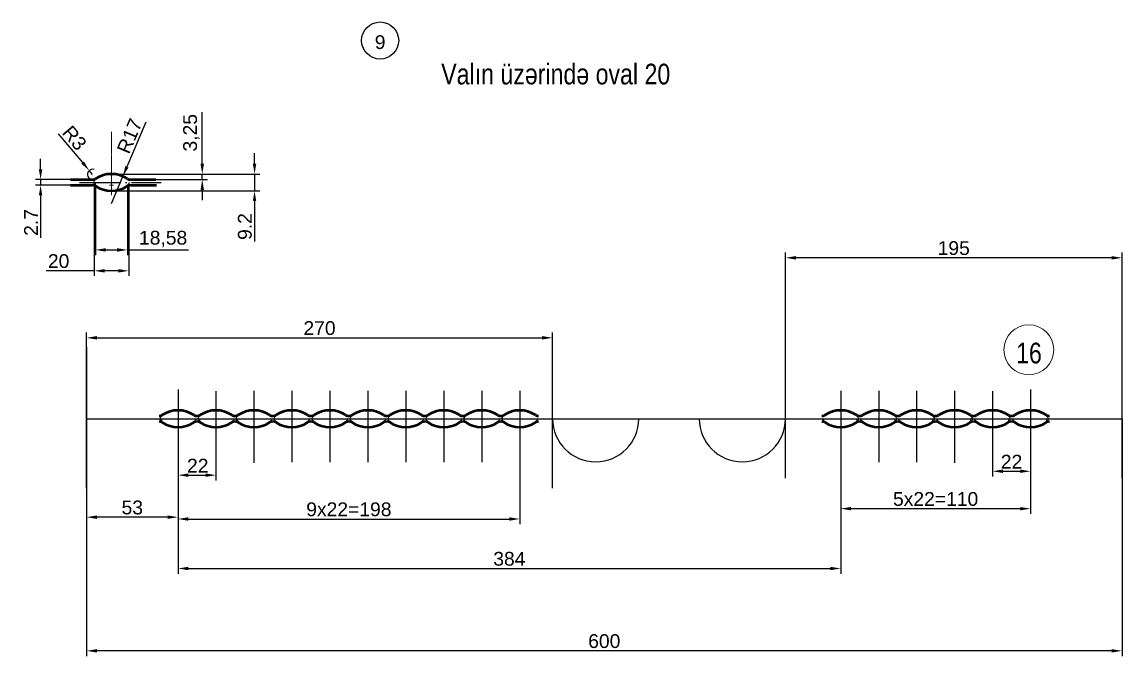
# Model space of a CAD drawing. Header units: millimetres. Extents: x 1526 to 31626, y -4643 to 9189.
# Drawn here: x 6462 to 7100, y -1292 to -925 of the extents above; entities that cross this region are included whole.
import ezdxf

# ---------------------------------------------------------------- set-up
doc = ezdxf.new("R2010")
doc.units = ezdxf.units.MM
doc.linetypes.add('ACAD_ISO04W100', pattern=[30, 24, -3, 0, -3])
for name, color, linetype, lineweight in [('контурная', 7, 'Continuous', 50), ('осевые', 1, 'ACAD_ISO04W100', 25), ('размерные', 7, 'Continuous', 25), ('тонкая', 7, 'Continuous', 20), ('тонкий', 7, 'Continuous', 20)]:
    doc.layers.add(name, color=color, linetype=linetype, lineweight=lineweight)
doc.layers.add('осевая', color=4, linetype='Continuous')
doc.styles.add('s3v4', font='arial.ttf', dxfattribs={"width": 0.8, "height": 12})
doc.styles.get("Standard").update_dxf_attribs({"font": 'arial.ttf'})
doc.dimstyles.new('s2v4', dxfattribs={"dimtxt": 8, "dimasz": 6, "dimexe": 3, "dimexo": 0, "dimgap": 1.5, "dimtad": 1, "dimtxsty": 'Standard', "dimcen": 2.5, "dimadec": 0, "dimazin": 0, "dimtfac": 1, "dimtmove": 0, "dimatfit": 3, "dimfxl": 1, "dimarcsym": 0})
doc.dimstyles.new('s2v4$0', dxfattribs={"dimtxt": 8, "dimasz": 6, "dimexe": 3, "dimexo": 0, "dimgap": 1.5, "dimtad": 1, "dimtxsty": 'Standard', "dimcen": 2.5, "dimadec": 0, "dimazin": 0, "dimtfac": 1, "dimtmove": 0, "dimatfit": 3, "dimfxl": 1, "dimarcsym": 0})

# ---------------------------------------------------------------- blocks, each defined once
blk = doc.blocks.new('*D924')
at = {"layer": 'Defpoints', "color": 0, "transparency": 16777216}
for p in [(6499.65, -1177.93), (6552.65, -1177.93), (6499.65, -1211.78)]:
    blk.add_point(p, dxfattribs=at)
at = {"layer": 'тонкая', "color": 0, "lineweight": -2, "transparency": 16777216}
for p, q in [((6499.65, -1177.93), (6499.65, -1214.78)), ((6552.65, -1177.93), (6552.65, -1214.78)), ((6546.65, -1211.78), (6505.65, -1211.78))]:
    blk.add_line(p, q, dxfattribs=at)
at = {"layer": 'тонкая', "color": 0, "transparency": 16777216}
for points in [[(6505.65, -1210.78), (6505.65, -1212.78), (6499.65, -1211.78)], [(6546.65, -1210.78), (6546.65, -1212.78), (6552.65, -1211.78)]]:
    blk.add_solid(points, dxfattribs=at)
at = {"layer": 'тонкая', "color": 0, "transparency": 16777216, "insert": (6526.15, -1206.19), "char_height": 8, "attachment_point": 5}
blk.add_mtext('53', dxfattribs=at)
blk = doc.blocks.new('*D925')
at = {"layer": 'Defpoints', "color": 0, "transparency": 16777216}
for p in [(6499.65, -1113.28), (7099.65, -1154.69), (6499.65, -1289.26)]:
    blk.add_point(p, dxfattribs=at)
at = {"layer": 'тонкая', "color": 0, "lineweight": -2, "transparency": 16777216}
for p, q in [((6499.65, -1113.28), (6499.65, -1292.26)), ((7099.65, -1154.69), (7099.65, -1292.26)), ((7093.65, -1289.26), (6505.65, -1289.26))]:
    blk.add_line(p, q, dxfattribs=at)
at = {"layer": 'тонкая', "color": 0, "transparency": 16777216}
for points in [[(6505.65, -1288.26), (6505.65, -1290.26), (6499.65, -1289.26)], [(7093.65, -1288.26), (7093.65, -1290.26), (7099.65, -1289.26)]]:
    blk.add_solid(points, dxfattribs=at)
at = {"layer": 'тонкая', "color": 0, "transparency": 16777216, "insert": (6799.65, -1283.68), "char_height": 8, "attachment_point": 5}
blk.add_mtext('600', dxfattribs=at)
blk = doc.blocks.new('*D919')
at = {"layer": 'Defpoints', "color": 0, "transparency": 16777216}
for p in [(6504.1, -1019.28), (6524.09, -1019.28), (6504.1, -1068.95)]:
    blk.add_point(p, dxfattribs=at)
at = {"layer": 'тонкий', "color": 0, "lineweight": -2, "transparency": 16777216}
for p, q in [((6504.1, -1019.28), (6504.1, -1071.95)), ((6524.09, -1019.28), (6524.09, -1071.95)), ((6504.1, -1068.95), (6476.18, -1068.95)), ((6518.09, -1068.95), (6510.1, -1068.95))]:
    blk.add_line(p, q, dxfattribs=at)
at = {"layer": 'тонкий', "color": 0, "transparency": 16777216}
for points in [[(6510.1, -1067.95), (6510.1, -1069.95), (6504.1, -1068.95)], [(6518.09, -1067.95), (6518.09, -1069.95), (6524.09, -1068.95)]]:
    blk.add_solid(points, dxfattribs=at)
at = {"layer": 'тонкий', "color": 0, "transparency": 16777216, "insert": (6483.47, -1063.36), "char_height": 8, "attachment_point": 5}
blk.add_mtext('20', dxfattribs=at)
blk = doc.blocks.new('*D926')
at = {"layer": 'Defpoints', "color": 0, "transparency": 16777216}
for p in [(6514.09, -1012.83), (6566.69, -1012.83), (6530.12, -1016.08)]:
    blk.add_point(p, dxfattribs=at)
at = {"layer": 'тонкий', "color": 0, "lineweight": -2, "transparency": 16777216}
for p, q in [((6566.69, -1006.83), (6566.69, -976.99)), ((6514.09, -1012.83), (6569.69, -1012.83)), ((6566.69, -1016.08), (6566.69, -1012.83)), ((6530.12, -1016.08), (6569.69, -1016.08)), ((6566.69, -1022.08), (6566.69, -1028.08))]:
    blk.add_line(p, q, dxfattribs=at)
at = {"layer": 'тонкий', "color": 0, "transparency": 16777216}
for points in [[(6565.69, -1006.83), (6567.69, -1006.83), (6566.69, -1012.83)], [(6565.69, -1022.08), (6567.69, -1022.08), (6566.69, -1016.08)]]:
    blk.add_solid(points, dxfattribs=at)
at = {"layer": 'тонкий', "color": 0, "transparency": 16777216, "insert": (6560.38, -988.91), "char_height": 8, "attachment_point": 5, "rotation": 90}
blk.add_mtext('3,25', dxfattribs=at)
blk = doc.blocks.new('*D927')
at = {"layer": 'Defpoints', "color": 0, "transparency": 16777216}
for p in [(6545.59, -1012.83), (6514.09, -1022.53), (6596.99, -1022.53)]:
    blk.add_point(p, dxfattribs=at)
at = {"layer": 'тонкий', "color": 0, "lineweight": -2, "transparency": 16777216}
for p, q in [((6596.99, -1006.83), (6596.99, -1000.83)), ((6545.59, -1012.83), (6599.99, -1012.83)), ((6596.99, -1012.83), (6596.99, -1022.53)), ((6514.09, -1022.53), (6599.99, -1022.53)), ((6596.99, -1028.53), (6596.99, -1052.01))]:
    blk.add_line(p, q, dxfattribs=at)
at = {"layer": 'тонкий', "color": 0, "transparency": 16777216}
for points in [[(6595.99, -1006.83), (6597.99, -1006.83), (6596.99, -1012.83)], [(6595.99, -1028.53), (6597.99, -1028.53), (6596.99, -1022.53)]]:
    blk.add_solid(points, dxfattribs=at)
at = {"layer": 'тонкий', "color": 0, "transparency": 16777216, "insert": (6591.41, -1043.27), "char_height": 8, "attachment_point": 5, "rotation": 90}
blk.add_mtext('9.2', dxfattribs=at)
blk = doc.blocks.new('*D928')
at = {"layer": 'Defpoints', "color": 0, "transparency": 16777216}
for p in [(6473.01, -1019.28), (6493.34, -1016.08), (6493.34, -1019.28)]:
    blk.add_point(p, dxfattribs=at)
at = {"layer": 'тонкий', "color": 0, "lineweight": -2, "transparency": 16777216}
for p, q in [((6473.01, -1010.08), (6473.01, -1004.08)), ((6493.34, -1016.08), (6470.01, -1016.08)), ((6493.34, -1019.28), (6470.01, -1019.28)), ((6473.01, -1016.08), (6473.01, -1019.28)), ((6473.01, -1025.28), (6473.01, -1049.76))]:
    blk.add_line(p, q, dxfattribs=at)
at = {"layer": 'тонкий', "color": 0, "transparency": 16777216}
for points in [[(6472.01, -1010.08), (6474.01, -1010.08), (6473.01, -1016.08)], [(6472.01, -1025.28), (6474.01, -1025.28), (6473.01, -1019.28)]]:
    blk.add_solid(points, dxfattribs=at)
at = {"layer": 'тонкий', "color": 0, "transparency": 16777216, "insert": (6467.49, -1040.91), "char_height": 8, "attachment_point": 5, "rotation": 90}
blk.add_mtext('2.7', dxfattribs=at)
blk = doc.blocks.new('*D929')
at = {"layer": 'Defpoints', "color": 0, "transparency": 16777216}
for p in [(6520.7, -1014.17), (6514.09, -1029.83)]:
    blk.add_point(p, dxfattribs=at)
at = {"layer": 'тонкий', "color": 0, "lineweight": -2, "transparency": 16777216}
for p, q in [((6533.97, -982.73), (6523.04, -1008.64)), ((6514.09, -1029.83), (6520.7, -1014.17))]:
    blk.add_line(p, q, dxfattribs=at)
at = {"layer": 'тонкий', "color": 0, "transparency": 16777216}
blk.add_solid([(6522.11, -1008.25), (6523.96, -1009.03), (6520.7, -1014.17)], dxfattribs=at)
at = {"layer": 'тонкий', "color": 0, "transparency": 16777216, "insert": (6524.58, -990.78), "char_height": 8, "attachment_point": 5, "rotation": 67.12267}
blk.add_mtext('R17', dxfattribs=at)
blk = doc.blocks.new('*D930')
at = {"layer": 'Defpoints', "color": 0, "transparency": 16777216}
for p in [(6501.23, -1010.79), (6503.17, -1013.08)]:
    blk.add_point(p, dxfattribs=at)
at = {"layer": 'тонкий', "color": 0, "lineweight": -2, "transparency": 16777216}
for p, q in [((6483.23, -989.47), (6497.36, -1006.2)), ((6503.17, -1013.08), (6501.23, -1010.79))]:
    blk.add_line(p, q, dxfattribs=at)
blk.add_arc((6503.17, -1013.08), 3, 72.88747, 270, dxfattribs=at)
at = {"layer": 'тонкий', "color": 0, "transparency": 16777216}
blk.add_solid([(6498.12, -1005.56), (6496.59, -1006.85), (6501.23, -1010.79)], dxfattribs=at)
at = {"layer": 'тонкий', "color": 0, "transparency": 16777216, "insert": (6492.63, -991.94), "char_height": 8, "attachment_point": 5, "rotation": 310.18325}
blk.add_mtext('R3', dxfattribs=at)
blk = doc.blocks.new('*D931')
at = {"layer": 'Defpoints', "color": 0, "transparency": 16777216}
for p in [(6504.8, -1019.77), (6523.38, -1019.77), (6523.38, -1056.82)]:
    blk.add_point(p, dxfattribs=at)
at = {"layer": 'тонкий', "color": 0, "lineweight": -2, "transparency": 16777216}
for p, q in [((6504.8, -1019.77), (6504.8, -1059.82)), ((6523.38, -1019.77), (6523.38, -1059.82)), ((6510.8, -1056.82), (6517.38, -1056.82)), ((6523.38, -1056.82), (6558.64, -1056.82))]:
    blk.add_line(p, q, dxfattribs=at)
at = {"layer": 'тонкий', "color": 0, "transparency": 16777216}
for points in [[(6510.8, -1055.82), (6510.8, -1057.82), (6504.8, -1056.82)], [(6517.38, -1055.82), (6517.38, -1057.82), (6523.38, -1056.82)]]:
    blk.add_solid(points, dxfattribs=at)
at = {"layer": 'тонкий', "color": 0, "transparency": 16777216, "insert": (6544.01, -1050.51), "char_height": 8, "attachment_point": 5}
blk.add_mtext('18,58', dxfattribs=at)
blk = doc.blocks.new('*D932')
at = {"layer": 'Defpoints', "color": 0, "transparency": 16777216}
for p in [(6552.65, -1177.93), (6574.65, -1179.27), (6574.65, -1187.43)]:
    blk.add_point(p, dxfattribs=at)
at = {"layer": 'тонкая', "color": 0, "lineweight": -2, "transparency": 16777216}
for p, q in [((6552.65, -1177.93), (6552.65, -1190.43)), ((6574.65, -1179.27), (6574.65, -1190.43)), ((6558.65, -1187.43), (6568.65, -1187.43))]:
    blk.add_line(p, q, dxfattribs=at)
at = {"layer": 'тонкая', "color": 0, "transparency": 16777216}
for points in [[(6558.65, -1186.43), (6558.65, -1188.43), (6552.65, -1187.43)], [(6568.65, -1186.43), (6568.65, -1188.43), (6574.65, -1187.43)]]:
    blk.add_solid(points, dxfattribs=at)
at = {"layer": 'тонкая', "color": 0, "transparency": 16777216, "insert": (6564.09, -1181.91), "char_height": 8, "attachment_point": 5}
blk.add_mtext('22', dxfattribs=at)
blk = doc.blocks.new('*D920')
at = {"layer": 'Defpoints', "color": 0, "transparency": 16777216}
for p in [(7046.65, -1177.93), (6936.65, -1179.94), (6936.65, -1206.85)]:
    blk.add_point(p, dxfattribs=at)
at = {"layer": 'тонкая', "color": 0, "lineweight": -2, "transparency": 16777216}
for p, q in [((7046.65, -1177.93), (7046.65, -1209.85)), ((6936.65, -1179.94), (6936.65, -1209.85)), ((7040.65, -1206.85), (6942.65, -1206.85))]:
    blk.add_line(p, q, dxfattribs=at)
at = {"layer": 'тонкая', "color": 0, "transparency": 16777216}
for points in [[(6942.65, -1205.85), (6942.65, -1207.85), (6936.65, -1206.85)], [(7040.65, -1205.85), (7040.65, -1207.85), (7046.65, -1206.85)]]:
    blk.add_solid(points, dxfattribs=at)
at = {"layer": 'тонкая', "color": 0, "transparency": 16777216, "insert": (6991.65, -1201.26), "char_height": 8, "attachment_point": 5}
blk.add_mtext('5x22=110', dxfattribs=at)
blk = doc.blocks.new('*D933')
at = {"layer": 'Defpoints', "color": 0, "transparency": 16777216}
for p in [(6769.65, -1107.79), (6499.65, -1194.91), (6769.65, -1194.91)]:
    blk.add_point(p, dxfattribs=at)
at = {"layer": 'размерные', "color": 0, "lineweight": -2, "transparency": 16777216}
for p, q in [((6499.65, -1194.91), (6499.65, -1104.79)), ((6505.65, -1107.79), (6763.65, -1107.79)), ((6769.65, -1194.91), (6769.65, -1104.79))]:
    blk.add_line(p, q, dxfattribs=at)
at = {"layer": 'размерные', "color": 0, "transparency": 16777216}
for points in [[(6505.65, -1106.79), (6505.65, -1108.79), (6499.65, -1107.79)], [(6763.65, -1106.79), (6763.65, -1108.79), (6769.65, -1107.79)]]:
    blk.add_solid(points, dxfattribs=at)
at = {"layer": 'размерные', "color": 0, "transparency": 16777216, "insert": (6634.65, -1102.2), "char_height": 8, "attachment_point": 5}
blk.add_mtext('270', dxfattribs=at)
blk = doc.blocks.new('*D921')
at = {"layer": 'Defpoints', "color": 0, "transparency": 16777216}
for p in [(6904.65, -1061.41), (6904.65, -1189.18), (7099.65, -1189.18)]:
    blk.add_point(p, dxfattribs=at)
at = {"layer": 'размерные', "color": 0, "lineweight": -2, "transparency": 16777216}
for p, q in [((6904.65, -1189.18), (6904.65, -1058.41)), ((7093.65, -1061.41), (6910.65, -1061.41)), ((7099.65, -1189.18), (7099.65, -1058.41))]:
    blk.add_line(p, q, dxfattribs=at)
at = {"layer": 'размерные', "color": 0, "transparency": 16777216}
for points in [[(6910.65, -1060.41), (6910.65, -1062.41), (6904.65, -1061.41)], [(7093.65, -1060.41), (7093.65, -1062.41), (7099.65, -1061.41)]]:
    blk.add_solid(points, dxfattribs=at)
at = {"layer": 'размерные', "color": 0, "transparency": 16777216, "insert": (7002.15, -1055.82), "char_height": 8, "attachment_point": 5}
blk.add_mtext('195', dxfattribs=at)
blk = doc.blocks.new('*D922')
at = {"layer": 'Defpoints', "color": 0, "transparency": 16777216}
for p in [(6750.65, -1179.94), (6552.65, -1211.78), (6750.65, -1212.84)]:
    blk.add_point(p, dxfattribs=at)
at = {"layer": 'размерные', "color": 0, "lineweight": -2, "transparency": 16777216}
for p, q in [((6750.65, -1179.94), (6750.65, -1215.84)), ((6552.65, -1211.78), (6552.65, -1215.84)), ((6558.65, -1212.84), (6744.65, -1212.84))]:
    blk.add_line(p, q, dxfattribs=at)
at = {"layer": 'размерные', "color": 0, "transparency": 16777216}
for points in [[(6558.65, -1211.84), (6558.65, -1213.84), (6552.65, -1212.84)], [(6744.65, -1211.84), (6744.65, -1213.84), (6750.65, -1212.84)]]:
    blk.add_solid(points, dxfattribs=at)
at = {"layer": 'размерные', "color": 0, "transparency": 16777216, "insert": (6651.65, -1207.26), "char_height": 8, "attachment_point": 5}
blk.add_mtext('9x22=198', dxfattribs=at)
blk = doc.blocks.new('*D923')
at = {"layer": 'Defpoints', "color": 0, "transparency": 16777216}
for p in [(6936.65, -1209.85), (6552.65, -1215.84), (6936.65, -1241.53)]:
    blk.add_point(p, dxfattribs=at)
at = {"layer": 'размерные', "color": 0, "lineweight": -2, "transparency": 16777216}
for p, q in [((6936.65, -1209.85), (6936.65, -1244.53)), ((6552.65, -1215.84), (6552.65, -1244.53)), ((6558.65, -1241.53), (6930.65, -1241.53))]:
    blk.add_line(p, q, dxfattribs=at)
at = {"layer": 'размерные', "color": 0, "transparency": 16777216}
for points in [[(6558.65, -1240.53), (6558.65, -1242.53), (6552.65, -1241.53)], [(6930.65, -1240.53), (6930.65, -1242.53), (6936.65, -1241.53)]]:
    blk.add_solid(points, dxfattribs=at)
at = {"layer": 'размерные', "color": 0, "transparency": 16777216, "insert": (6744.65, -1235.94), "char_height": 8, "attachment_point": 5}
blk.add_mtext('384', dxfattribs=at)
blk = doc.blocks.new('*D934')
at = {"layer": 'Defpoints', "color": 0, "transparency": 16777216}
for p in [(7024.65, -1179.27), (7046.65, -1179.27), (7046.65, -1185.14)]:
    blk.add_point(p, dxfattribs=at)
at = {"layer": 'размерные', "color": 0, "lineweight": -2, "transparency": 16777216}
for p, q in [((7024.65, -1179.27), (7024.65, -1188.14)), ((7030.65, -1185.14), (7040.65, -1185.14)), ((7046.65, -1179.27), (7046.65, -1188.14))]:
    blk.add_line(p, q, dxfattribs=at)
at = {"layer": 'размерные', "color": 0, "transparency": 16777216}
for points in [[(7030.65, -1184.14), (7030.65, -1186.14), (7024.65, -1185.14)], [(7040.65, -1184.14), (7040.65, -1186.14), (7046.65, -1185.14)]]:
    blk.add_solid(points, dxfattribs=at)
at = {"layer": 'размерные', "color": 0, "transparency": 16777216, "insert": (7035.65, -1179.62), "char_height": 8, "attachment_point": 5}
blk.add_mtext('22', dxfattribs=at)

msp = doc.modelspace()

# ---------------------------------------------------------------- linework, layer by layer
msp.add_circle((6669.76352, -935.44133), 10.75362)
at = {"layer": 'контурная'}
for p, q in [((6490.39838, -1016.07788), (6503.16507, -1016.07788)), ((6490.39838, -1019.27788), (6503.16507, -1019.27788)), ((6525.02256, -1016.07788), (6539.85368, -1016.07788)), ((6525.02256, -1019.27788), (6540.10768, -1019.27788))]:
    msp.add_line(p, q, dxfattribs=at)
for centre, radius, start, end in [((6514.09382, -1029.82788), 17, 56.87705979, 123.12294021), ((6503.16507, -1013.07788), 3, 270, 303.12294021), ((6503.16507, -1022.27788), 3, 56.87705979, 90), ((6514.09382, -1005.52788), 17, 236.87705979, 303.12294021), ((6525.02256, -1013.07788), 3, 236.87705979, 270), ((6525.02256, -1022.27788), 3, 90, 123.12294021), ((6541.7191, -1150.09232), 3, 270, 303.12294021), ((6552.64785, -1166.84232), 17, 56.87705979, 123.12294021), ((6563.5766, -1150.09232), 3, 236.87705979, 270), ((6563.7191, -1150.09232), 3, 270, 303.12294021), ((6574.64785, -1166.84232), 17, 56.87705979, 123.12294021), ((6585.5766, -1150.09232), 3, 236.87705979, 270), ((6585.7191, -1150.09232), 3, 270, 303.12294021), ((6596.64785, -1166.84232), 17, 56.87705979, 123.12294021), ((6607.5766, -1150.09232), 3, 236.87705979, 270), ((6607.7191, -1150.09232), 3, 270, 303.12294021), ((6618.64785, -1166.84232), 17, 56.87705979, 123.12294021), ((6629.5766, -1150.09232), 3, 236.87705979, 270), ((6629.7191, -1150.09232), 3, 270, 303.12294021), ((6640.64785, -1166.84232), 17, 56.87705979, 123.12294021), ((6651.5766, -1150.09232), 3, 236.87705979, 270), ((6651.7191, -1150.09232), 3, 270, 303.12294021), ((6662.64785, -1166.84232), 17, 56.87705979, 123.12294021), ((6673.5766, -1150.09232), 3, 236.87705979, 270), ((6673.7191, -1150.09232), 3, 270, 303.12294021), ((6684.64785, -1166.84232), 17, 56.87705979, 123.12294021), ((6695.5766, -1150.09232), 3, 236.87705979, 270), ((6695.7191, -1150.09232), 3, 270, 303.12294021), ((6706.64785, -1166.84232), 17, 56.87705979, 123.12294021), ((6717.5766, -1150.09232), 3, 236.87705979, 270), ((6717.7191, -1150.09232), 3, 270, 303.12294021), ((6728.64785, -1166.84232), 17, 56.87705979, 123.12294021), ((6739.5766, -1150.09232), 3, 236.87705979, 270), ((6739.7191, -1150.09232), 3, 270, 303.12294021), ((6750.64785, -1166.84232), 17, 56.87705979, 123.12294021), ((6761.5766, -1150.09232), 3, 236.87705979, 270), ((6925.7191, -1150.09232), 3, 270, 303.12294021), ((6936.64785, -1166.84232), 17, 56.87705979, 123.12294021), ((6947.5766, -1150.09232), 3, 236.87705979, 270), ((6947.7191, -1150.09232), 3, 270, 303.12294021), ((6947.7191, -1150.09232), 3, 270, 303.12294021), ((6958.64785, -1166.84232), 17, 56.87705979, 123.12294021), ((6969.5766, -1150.09232), 3, 236.87705979, 270), ((6969.7191, -1150.09232), 3, 270, 303.12294021), ((6969.7191, -1150.09232), 3, 270, 303.12294021), ((6980.64785, -1166.84232), 17, 56.87705979, 123.12294021), ((6991.5766, -1150.09232), 3, 236.87705979, 270), ((6991.7191, -1150.09232), 3, 270, 303.12294021), ((7002.64785, -1166.84232), 17, 56.87705979, 123.12294021), ((7013.5766, -1150.09232), 3, 236.87705979, 270), ((7013.7191, -1150.09232), 3, 270, 303.12294021), ((7024.64785, -1166.84232), 17, 56.87705979, 123.12294021), ((7035.5766, -1150.09232), 3, 236.87705979, 270), ((7035.7191, -1150.09232), 3, 270, 303.12294021), ((7046.64785, -1166.84232), 17, 56.87705979, 123.12294021), ((7057.5766, -1150.09232), 3, 236.87705979, 270), ((6541.7191, -1159.29232), 3, 56.87705979, 90), ((6552.64785, -1142.54232), 17, 236.87705979, 303.12294021), ((6563.5766, -1159.29232), 3, 90, 123.12294021), ((6563.7191, -1159.29232), 3, 56.87705979, 90), ((6574.64785, -1142.54232), 17, 236.87705979, 303.12294021), ((6585.5766, -1159.29232), 3, 90, 123.12294021), ((6585.7191, -1159.29232), 3, 56.87705979, 90), ((6596.64785, -1142.54232), 17, 236.87705979, 303.12294021), ((6607.5766, -1159.29232), 3, 90, 123.12294021), ((6607.7191, -1159.29232), 3, 56.87705979, 90), ((6618.64785, -1142.54232), 17, 236.87705979, 303.12294021), ((6629.5766, -1159.29232), 3, 90, 123.12294021), ((6629.7191, -1159.29232), 3, 56.87705979, 90), ((6640.64785, -1142.54232), 17, 236.87705979, 303.12294021), ((6651.5766, -1159.29232), 3, 90, 123.12294021), ((6651.7191, -1159.29232), 3, 56.87705979, 90), ((6662.64785, -1142.54232), 17, 236.87705979, 303.12294021), ((6673.5766, -1159.29232), 3, 90, 123.12294021), ((6673.7191, -1159.29232), 3, 56.87705979, 90), ((6684.64785, -1142.54232), 17, 236.87705979, 303.12294021), ((6695.5766, -1159.29232), 3, 90, 123.12294021), ((6695.7191, -1159.29232), 3, 56.87705979, 90), ((6706.64785, -1142.54232), 17, 236.87705979, 303.12294021), ((6717.5766, -1159.29232), 3, 90, 123.12294021), ((6717.7191, -1159.29232), 3, 56.87705979, 90), ((6728.64785, -1142.54232), 17, 236.87705979, 303.12294021), ((6739.5766, -1159.29232), 3, 90, 123.12294021), ((6739.7191, -1159.29232), 3, 56.87705979, 90), ((6750.64785, -1142.54232), 17, 236.87705979, 303.12294021), ((6761.5766, -1159.29232), 3, 90, 123.12294021), ((6925.7191, -1159.29232), 3, 56.87705979, 90), ((6936.64785, -1142.54232), 17, 236.87705979, 303.12294021), ((6947.5766, -1159.29232), 3, 90, 123.12294021), ((6947.7191, -1159.29232), 3, 56.87705979, 90), ((6947.7191, -1159.29232), 3, 56.87705979, 90), ((6958.64785, -1142.54232), 17, 236.87705979, 303.12294021), ((6969.5766, -1159.29232), 3, 90, 123.12294021), ((6969.7191, -1159.29232), 3, 56.87705979, 90), ((6969.7191, -1159.29232), 3, 56.87705979, 90), ((6980.64785, -1142.54232), 17, 236.87705979, 303.12294021), ((6991.5766, -1159.29232), 3, 90, 123.12294021), ((6991.7191, -1159.29232), 3, 56.87705979, 90), ((7002.64785, -1142.54232), 17, 236.87705979, 303.12294021), ((7013.5766, -1159.29232), 3, 90, 123.12294021), ((7013.7191, -1159.29232), 3, 56.87705979, 90), ((7024.64785, -1142.54232), 17, 236.87705979, 303.12294021), ((7035.5766, -1159.29232), 3, 90, 123.12294021), ((7035.7191, -1159.29232), 3, 56.87705979, 90), ((7046.64785, -1142.54232), 17, 236.87705979, 303.12294021), ((7057.5766, -1159.29232), 3, 90, 123.12294021)]:
    msp.add_arc(centre, radius, start, end, dxfattribs=at)
at = {"layer": 'осевая'}
for p, q in [((6552.64785, -1137.81076), (6552.64785, -1177.93031)), ((6574.64785, -1138.81375), (6574.64785, -1179.26762)), ((6596.64785, -1138.47941), (6596.64785, -1180.27061)), ((6618.64785, -1138.47941), (6618.64785, -1179.93629)), ((6640.64785, -1138.47941), (6640.64785, -1179.93629)), ((6662.64785, -1138.47941), (6662.64785, -1179.93629)), ((6684.64785, -1138.47941), (6684.64785, -1179.93629)), ((6706.64785, -1138.47941), (6706.64785, -1179.93629)), ((6728.64785, -1138.47941), (6728.64785, -1179.93629)), ((6750.64785, -1138.47941), (6750.64785, -1179.93629)), ((6936.64785, -1138.47941), (6936.64785, -1179.93629)), ((6958.64785, -1138.47941), (6958.64785, -1179.93629)), ((6980.64785, -1138.47941), (6980.64785, -1179.93629)), ((7002.64785, -1138.47941), (7002.64785, -1180.27061)), ((7024.64785, -1138.81375), (7024.64785, -1179.26762)), ((7046.64785, -1137.81076), (7046.64785, -1177.93031)), ((6499.64785, -1154.69232), (7099.64785, -1154.69232))]:
    msp.add_line(p, q, dxfattribs=at)
at = {"layer": 'осевые'}
msp.add_line((6495.54938, -1017.67788), (6542.95139, -1017.67788), dxfattribs=at)
at = {"layer": 'размерные'}
for centre in [(6794.64785, -1154.69232), (6879.64785, -1154.69232)]:
    msp.add_arc(centre, 25, 180, 0, dxfattribs=at)
at = {"layer": 'тонкая'}
for p, q in [((6513.00957, -1019.27788), (6515.30968, -1019.27788)), ((6499.64785, -1194.91352), (6499.64785, -1113.27852)), ((6607.5766, -1153.09232), (6607.7191, -1153.09232)), ((6629.5766, -1153.09232), (6629.7191, -1153.09232)), ((6651.5766, -1153.09232), (6651.7191, -1153.09232)), ((6673.5766, -1153.09232), (6673.7191, -1153.09232)), ((6695.5766, -1153.09232), (6695.7191, -1153.09232)), ((6717.5766, -1153.09232), (6717.7191, -1153.09232)), ((6739.5766, -1153.09232), (6739.7191, -1153.09232)), ((6947.7191, -1153.09232), (6947.5766, -1153.09232)), ((6969.7191, -1153.09232), (6969.5766, -1153.09232)), ((6991.7191, -1153.09232), (6991.5766, -1153.09232)), ((6607.5766, -1156.29232), (6607.7191, -1156.29232)), ((6629.5766, -1156.29232), (6629.7191, -1156.29232)), ((6651.5766, -1156.29232), (6651.7191, -1156.29232)), ((6673.5766, -1156.29232), (6673.7191, -1156.29232)), ((6695.5766, -1156.29232), (6695.7191, -1156.29232)), ((6717.5766, -1156.29232), (6717.7191, -1156.29232)), ((6739.5766, -1156.29232), (6739.7191, -1156.29232)), ((6947.7191, -1156.29232), (6947.5766, -1156.29232)), ((6969.7191, -1156.29232), (6969.5766, -1156.29232)), ((6991.7191, -1156.29232), (6991.5766, -1156.29232))]:
    msp.add_line(p, q, dxfattribs=at)
msp.add_circle((7045.64312, -1114.69362), 14.45713, dxfattribs=at)
at = {"layer": 'тонкий'}
for p, q in [((6514.09382, -988.27495), (6514.09382, -1001.19813)), ((6514.09382, -1001.54813), (6514.09382, -1025.02762)), ((6503.61691, -1017.67788), (6504.80438, -1015.59038)), ((6504.80438, -1019.76538), (6503.61691, -1017.67788)), ((6504.09694, -1019.27788), (6504.09694, -1018.82818)), ((6504.80438, -1019.76538), (6504.80438, -1017.67788)), ((6523.38325, -1019.76538), (6524.57073, -1017.67788)), ((6524.09069, -1019.27788), (6524.09069, -1018.69182)), ((6542.17094, -1154.69232), (6543.35842, -1152.60482)), ((6564.17094, -1154.69232), (6565.35842, -1152.60482)), ((6586.17094, -1154.69232), (6587.35842, -1152.60482)), ((6608.17094, -1154.69232), (6609.35842, -1152.60482)), ((6630.17094, -1154.69232), (6631.35842, -1152.60482)), ((6652.17094, -1154.69232), (6653.35842, -1152.60482)), ((6674.17094, -1154.69232), (6675.35842, -1152.60482)), ((6696.17094, -1154.69232), (6697.35842, -1152.60482)), ((6718.17094, -1154.69232), (6719.35842, -1152.60482)), ((6740.17094, -1154.69232), (6741.35842, -1152.60482)), ((6947.12476, -1154.69232), (6945.93729, -1152.60482)), ((6969.12476, -1154.69232), (6967.93729, -1152.60482)), ((6991.12476, -1154.69232), (6989.93729, -1152.60482)), ((7013.12476, -1154.69232), (7011.93729, -1152.60482)), ((7035.12476, -1154.69232), (7033.93729, -1152.60482)), ((7057.12476, -1154.69232), (7055.93729, -1152.60482)), ((6543.35842, -1156.77982), (6542.17094, -1154.69232)), ((6542.65098, -1156.29232), (6542.65098, -1155.84263)), ((6543.35842, -1156.77982), (6543.35842, -1154.69232)), ((6561.93729, -1156.77982), (6563.12476, -1154.69232)), ((6562.64473, -1156.29232), (6562.64473, -1155.70626)), ((6565.35842, -1156.77982), (6564.17094, -1154.69232)), ((6564.65098, -1156.29232), (6564.65098, -1155.84263)), ((6565.35842, -1156.77982), (6565.35842, -1154.69232)), ((6583.93729, -1156.77982), (6585.12476, -1154.69232)), ((6584.64473, -1156.29232), (6584.64473, -1155.70626)), ((6587.35842, -1156.77982), (6586.17094, -1154.69232)), ((6586.65098, -1156.29232), (6586.65098, -1155.84263)), ((6587.35842, -1156.77982), (6587.35842, -1154.69232)), ((6605.93729, -1156.77982), (6607.12476, -1154.69232)), ((6606.64473, -1156.29232), (6606.64473, -1155.70626)), ((6609.35842, -1156.77982), (6608.17094, -1154.69232)), ((6627.93729, -1156.77982), (6629.12476, -1154.69232)), ((6631.35842, -1156.77982), (6630.17094, -1154.69232)), ((6649.93729, -1156.77982), (6651.12476, -1154.69232)), ((6653.35842, -1156.77982), (6652.17094, -1154.69232)), ((6671.93729, -1156.77982), (6673.12476, -1154.69232)), ((6675.35842, -1156.77982), (6674.17094, -1154.69232)), ((6693.93729, -1156.77982), (6695.12476, -1154.69232)), ((6697.35842, -1156.77982), (6696.17094, -1154.69232)), ((6715.93729, -1156.77982), (6717.12476, -1154.69232)), ((6719.35842, -1156.77982), (6718.17094, -1154.69232)), ((6737.93729, -1156.77982), (6739.12476, -1154.69232)), ((6741.35842, -1156.77982), (6740.17094, -1154.69232)), ((6759.93729, -1156.77982), (6761.12476, -1154.69232)), ((6927.35842, -1156.77982), (6926.17094, -1154.69232)), ((6926.65098, -1156.29232), (6926.65098, -1155.70626)), ((6945.93729, -1156.77982), (6945.93729, -1154.69232)), ((6945.93729, -1156.77982), (6947.12476, -1154.69232)), ((6946.64473, -1156.29232), (6946.64473, -1155.84263)), ((6949.35842, -1156.77982), (6948.17094, -1154.69232)), ((6949.35842, -1156.77982), (6948.17094, -1154.69232)), ((6948.65098, -1156.29232), (6948.65098, -1155.70626)), ((6948.65098, -1156.29232), (6948.65098, -1155.70626)), ((6967.93729, -1156.77982), (6967.93729, -1154.69232)), ((6967.93729, -1156.77982), (6969.12476, -1154.69232)), ((6968.64473, -1156.29232), (6968.64473, -1155.84263)), ((6971.35842, -1156.77982), (6970.17094, -1154.69232)), ((6971.35842, -1156.77982), (6970.17094, -1154.69232)), ((6970.65098, -1156.29232), (6970.65098, -1155.70626)), ((6970.65098, -1156.29232), (6970.65098, -1155.70626)), ((6989.93729, -1156.77982), (6989.93729, -1154.69232)), ((6989.93729, -1156.77982), (6991.12476, -1154.69232)), ((6990.64473, -1156.29232), (6990.64473, -1155.84263)), ((6993.35842, -1156.77982), (6992.17094, -1154.69232)), ((6992.65098, -1156.29232), (6992.65098, -1155.70626)), ((7011.93729, -1156.77982), (7011.93729, -1154.69232)), ((7011.93729, -1156.77982), (7013.12476, -1154.69232)), ((7012.64473, -1156.29232), (7012.64473, -1155.84263)), ((7015.35842, -1156.77982), (7014.17094, -1154.69232)), ((7014.65098, -1156.29232), (7014.65098, -1155.70626)), ((7033.93729, -1156.77982), (7033.93729, -1154.69232)), ((7033.93729, -1156.77982), (7035.12476, -1154.69232)), ((7034.64473, -1156.29232), (7034.64473, -1155.84263)), ((7037.35842, -1156.77982), (7036.17094, -1154.69232)), ((7036.65098, -1156.29232), (7036.65098, -1155.70626)), ((7055.93729, -1156.77982), (7055.93729, -1154.69232)), ((7055.93729, -1156.77982), (7057.12476, -1154.69232)), ((7056.64473, -1156.29232), (7056.64473, -1155.84263))]:
    msp.add_line(p, q, dxfattribs=at)

# ---------------------------------------------------------------- texts
at = {"insert": (6669.76153, -936.41819), "char_height": 8, "attachment_point": 5}
msp.add_mtext('9', dxfattribs=at)
at = {"layer": 'тонкая', "style": 's3v4', "width": 0.8}
for s, p in [('Valın üzərində oval 20 ', (6705.17885, -960.87469)), ('16', (7038.28047, -1122.60518))]:
    msp.add_text(s, height=12, dxfattribs=at).set_placement(p)

# ---------------------------------------------------------------- dimensions: what is measured, and where the dimension line sits
at = {"layer": 'размерные'}
for base, p1, p2, picture, middle in [((6904.64785, -1061.40926), (7099.64785, -1189.17832), (6904.64785, -1189.17832), '*D921', (7002.14785, -1055.82467)), ((6769.64785, -1107.78668), (6499.64785, -1194.91352), (6769.64785, -1194.91352), '*D933', (6634.64785, -1102.20209)), ((7046.64785, -1185.14086), (7024.64785, -1179.26762), (7046.64785, -1179.26762), '*D934', (7035.64785, -1179.62449)), ((6936.64785, -1241.52904), (6552.64785, -1215.84498), (6936.64785, -1209.84785), '*D923', (6744.64785, -1235.94173))]:
    dim = msp.add_linear_dim(base=base, p1=p1, p2=p2, dimstyle='s2v4$0', dxfattribs=at)
    dim.commit()
    dim.dimension.update_dxf_attribs({"geometry": picture, "text_midpoint": middle})
dim = msp.add_linear_dim(base=(6750.64785, -1212.84498), p1=(6552.64785, -1211.78026), p2=(6750.64785, -1179.93629), text='9x22=<>', dimstyle='s2v4$0', dxfattribs=at)
dim.commit()
dim.dimension.update_dxf_attribs({"geometry": '*D922', "text_midpoint": (6651.64785, -1207.26039)})
at = {"layer": 'тонкая'}
for base, p1, p2, picture, middle in [((6499.64785, -1289.26325), (7099.64785, -1154.69232), (6499.64785, -1113.27852), '*D925', (6799.64785, -1283.67867)), ((6499.64785, -1211.78026), (6552.64785, -1177.93031), (6499.64785, -1177.93031), '*D924', (6526.14785, -1206.19295))]:
    dim = msp.add_linear_dim(base=base, p1=p1, p2=p2, dimstyle='s2v4', dxfattribs=at)
    dim.commit()
    dim.dimension.update_dxf_attribs({"geometry": picture, "text_midpoint": middle})
dim = msp.add_linear_dim(base=(6574.64785, -1187.42563), p1=(6552.64785, -1177.93031), p2=(6574.64785, -1179.26762), dimstyle='s2v4', dxfattribs=at)
dim.commit()
dim.dimension.update_dxf_attribs({"geometry": '*D932', "text_midpoint": (6564.08927, -1187.42563), "dimtype": 160})
dim = msp.add_linear_dim(base=(6936.64785, -1206.84785), p1=(7046.64785, -1177.93031), p2=(6936.64785, -1179.93629), text='5x22=110', dimstyle='s2v4', dxfattribs=at)
dim.commit()
dim.dimension.update_dxf_attribs({"geometry": '*D920', "text_midpoint": (6991.64785, -1201.26327)})
at = {"layer": 'тонкий'}
dim = msp.add_linear_dim(base=(6566.68733, -1012.82788), p1=(6530.11824, -1016.07788), p2=(6514.09382, -1012.82788), angle=90, dimstyle='s2v4', dxfattribs=at)
dim.commit()
dim.dimension.update_dxf_attribs({"geometry": '*D926', "text_midpoint": (6566.68733, -988.91042), "dimtype": 160})
for center, mpoint, picture, middle in [((6514.09382, -1029.82788), (6520.70273, -1014.16511), '*D929', (6524.58428, -990.77634)), ((6503.16507, -1013.07788), (6501.22937, -1010.78592), '*D930', (6492.62543, -991.93915))]:
    dim = msp.add_radius_dim(center=center, mpoint=mpoint, dimstyle='s2v4', dxfattribs=at)
    dim.commit()
    dim.dimension.update_dxf_attribs({"geometry": picture, "text_midpoint": middle})
for base, p1, p2, text, picture, middle in [((6473.01104, -1019.27788), (6493.3375, -1016.07788), (6493.3375, -1019.27788), '2.7', '*D928', (6473.01104, -1040.90676)), ((6596.99237, -1022.52788), (6545.59382, -1012.82788), (6514.09382, -1022.52788), '9.2', '*D927', (6596.99237, -1043.26935))]:
    dim = msp.add_linear_dim(base=base, p1=p1, p2=p2, angle=90, text=text, dimstyle='s2v4', dxfattribs=at)
    dim.commit()
    dim.dimension.update_dxf_attribs({"geometry": picture, "text_midpoint": middle, "dimtype": 160})
dim = msp.add_linear_dim(base=(6504.09694, -1068.94868), p1=(6524.09069, -1019.27788), p2=(6504.09694, -1019.27788), dimstyle='s2v4', override={"dimdec": 0}, dxfattribs=at)
dim.commit()
dim.dimension.update_dxf_attribs({"geometry": '*D919', "text_midpoint": (6483.46734, -1068.94868), "dimtype": 160})
dim = msp.add_linear_dim(base=(6523.38325, -1056.82243), p1=(6504.80438, -1019.76538), p2=(6523.38325, -1019.76538), dimstyle='s2v4', dxfattribs=at)
dim.commit()
dim.dimension.update_dxf_attribs({"geometry": '*D931', "text_midpoint": (6544.01286, -1056.82243), "dimtype": 160})

doc.saveas('drawing.dxf')
